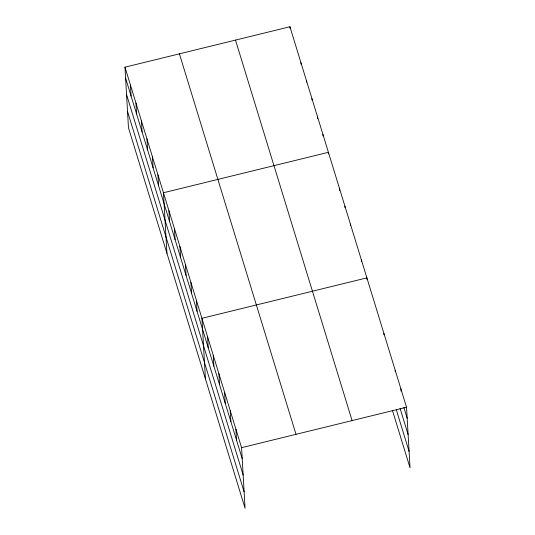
<?xml version="1.0" encoding="UTF-8"?>
<svg xmlns="http://www.w3.org/2000/svg" width="535" height="535" viewBox="0 0 535 535"><rect width="100%" height="100%" fill="white"/><g stroke="black" fill="none" stroke-linecap="round" stroke-linejoin="round"><path stroke-width="0.8" d="M124.969 67.183L241.573 447.675L245.063 508.25L128.467 127.758L124.969 67.183L289.937 26.75L406.533 407.242L410.031 467.817L392.57 410.833M241.573 447.675L406.533 407.242M403.865 407.429L407.168 418.209M400.086 408.399L408.111 434.58M396.341 409.863L409.088 451.446M235.5 40.092L352.097 420.59M179.412 53.841L296.009 434.333M125.605 78.15L242.201 458.642M126.548 94.521L243.144 475.013M127.517 111.387L244.12 491.879M400.875 388.764L401.009 391.112M395.211 370.28L395.298 371.852M383.883 333.318L383.976 334.89M366.983 279.444L366.89 277.879L201.929 318.305L205.42 378.88M361.399 259.936L361.486 261.508M350.405 224.065L350.492 225.63M344.908 206.129L344.995 207.694M339.411 188.186L339.544 190.54M328.503 153.879L328.416 152.314L163.449 192.747L166.94 253.316M322.919 134.379L323.006 135.944M317.422 116.436L317.556 118.79M311.925 98.5L312.019 100.065M306.428 80.564L306.522 82.129M300.931 62.628L301.024 64.193M289.937 26.75L290.03 28.315M235.908 429.197L236.537 440.165M230.244 410.713L230.873 421.68M224.58 392.235L225.215 403.203M218.915 373.751L219.551 384.718M213.251 355.273L213.886 366.234M207.587 336.789L208.222 347.757M196.432 300.369L197.061 311.337M190.935 282.433L191.563 293.401M185.438 264.497L186.066 275.465M179.941 246.555L180.569 257.522M174.443 228.619L175.072 239.586M168.946 210.683L169.575 221.65M157.952 174.805L158.587 185.772M152.455 156.869L153.09 167.836M146.958 138.933L147.593 149.9M141.461 120.997L142.096 131.964M135.964 103.054L136.599 114.022M130.466 85.118L131.102 96.086"/></g></svg>
